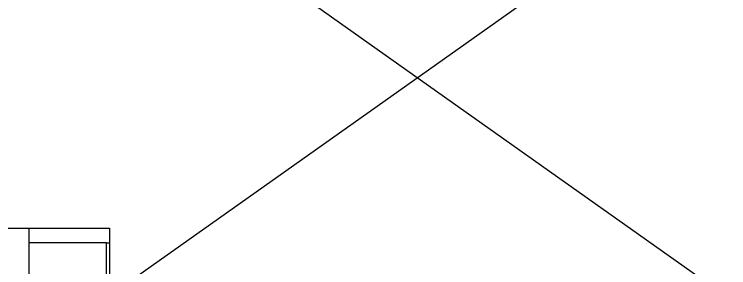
# Model space of a CAD drawing. Header units: millimetres. Extents: x -41292 to 298682, y -22072 to 33155.
# Drawn here: x 29035 to 33915, y -8568 to -6839 of the extents above; entities that cross this region are included whole.
import ezdxf

# ---------------------------------------------------------------- set-up
doc = ezdxf.new("R2010")
doc.units = ezdxf.units.MM
doc.layers.add('벽1', color=2, linetype='Continuous')

# ---------------------------------------------------------------- blocks, each defined once
blk = doc.blocks.new('rmfnasesx')
for p, q in [((56367.9, 7213), (56597.9, 7213)), ((56597.9, 7213), (56597.9, 7113)), ((56597.9, 7213), (57147.9, 7213)), ((57147.9, 7213), (57147.9, 7113)), ((56597.9, 7113), (56597.9, 6581.3)), ((57127.9, 7113), (56597.9, 7113)), ((57127.9, 6581.3), (57127.9, 7113)), ((57127.9, 7113), (57147.9, 7113)), ((57147.9, 7113), (57147.9, 6581.3))]:
    blk.add_line(p, q)

msp = doc.modelspace()

# ---------------------------------------------------------------- linework, layer by layer
for points in [[(21289.27, 153.15), (42289.27, -14696.85)], [(42289.27, 153.15), (21289.27, -14696.85)]]:
    msp.add_lwpolyline(points)
at = {"layer": '벽1'}
for p, q in [((28934.67, -8299.42), (29134.67, -8299.42)), ((29134.67, -8299.42), (29134.67, -11969.42))]:
    msp.add_line(p, q, dxfattribs=at)

# ---------------------------------------------------------------- block references
msp.add_blockref('rmfnasesx', (-27463.27, -15512.43))

doc.saveas('drawing.dxf')
